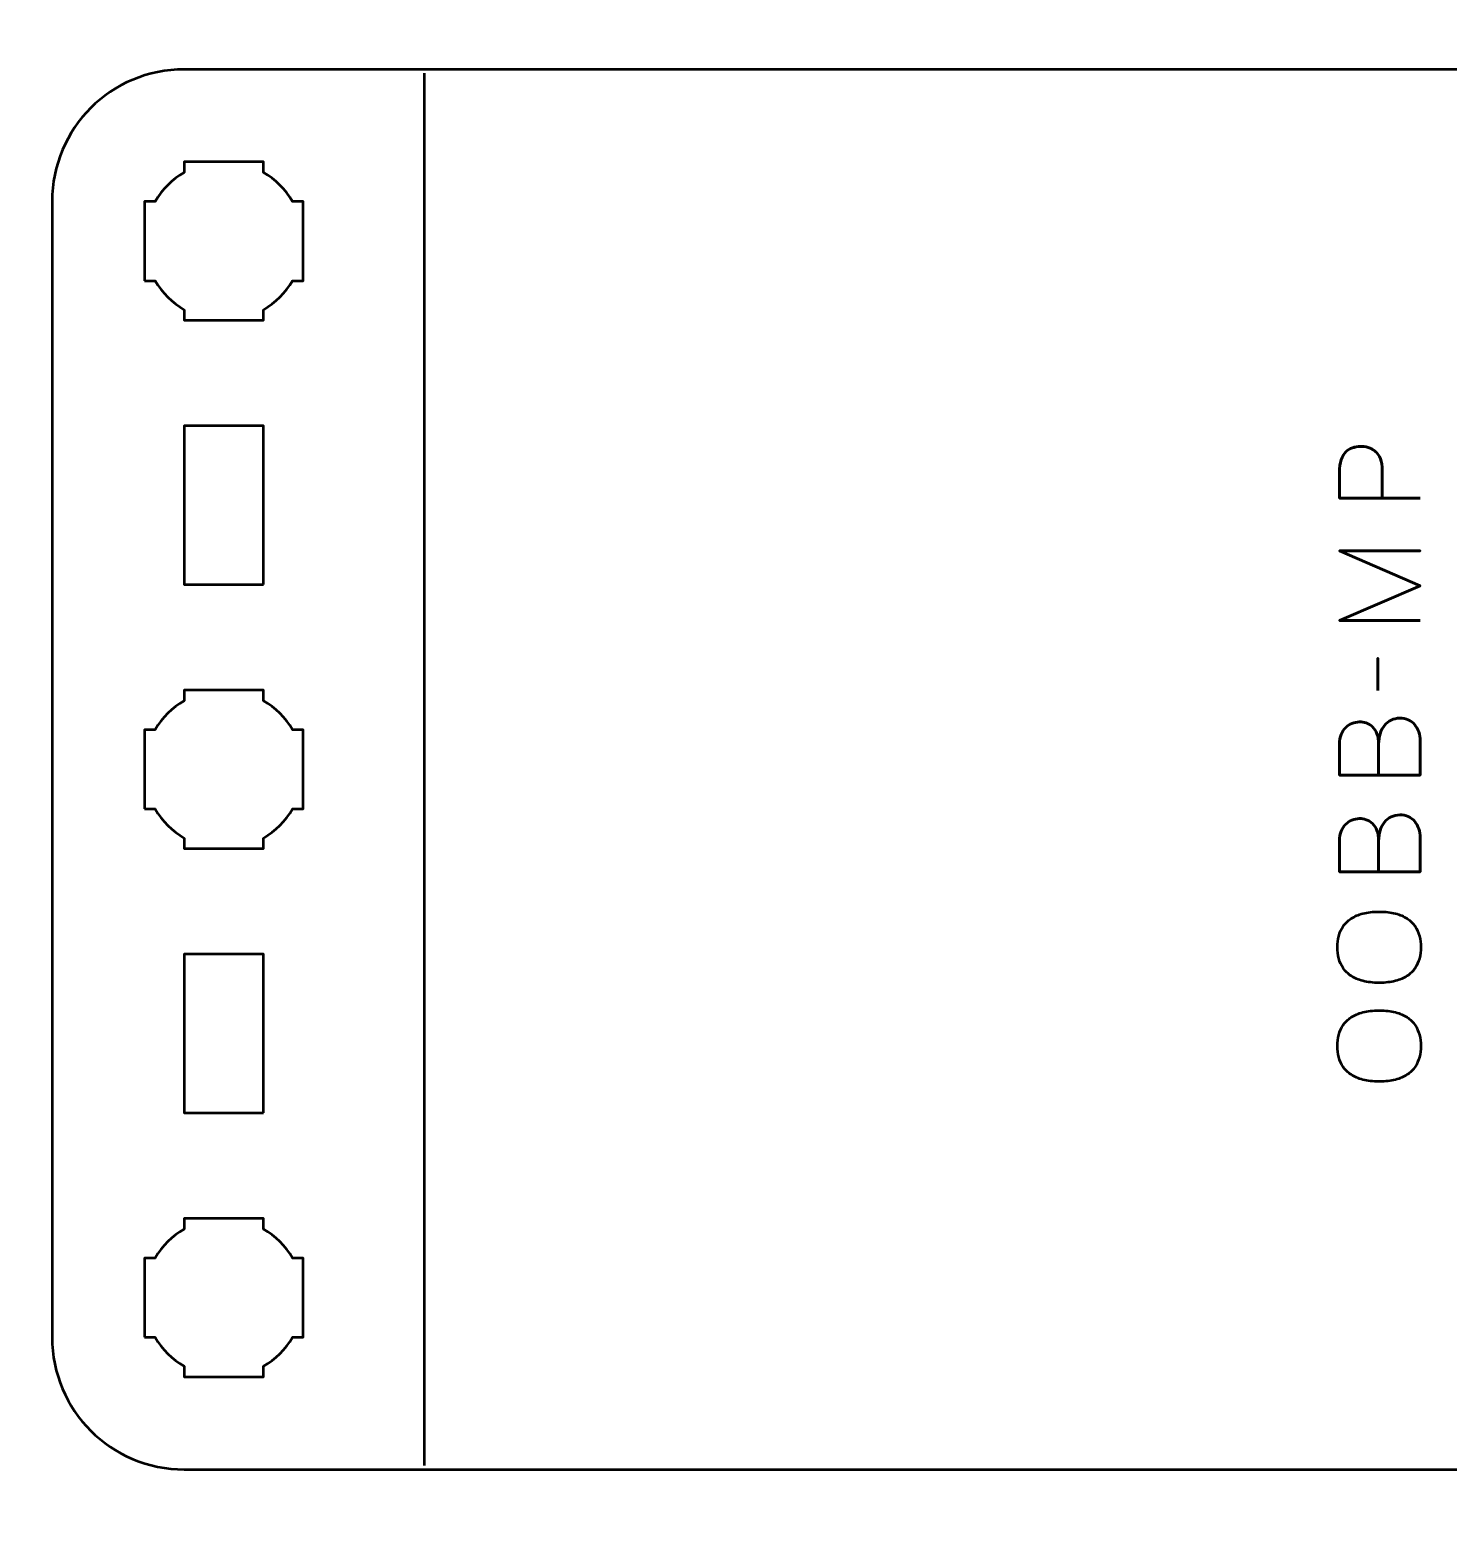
# Model space of a CAD drawing. Header units: centimetres. Extents: x -21 to 0, y -29.7 to 0.
# Drawn here: x -10.38 to -5.02, y -23.08 to -17.45 of the extents above; entities that cross this region are included whole.
import ezdxf

# ---------------------------------------------------------------- set-up
doc = ezdxf.new("R2010")
doc.units = ezdxf.units.CM
doc.header["$MEASUREMENT"] = 0
doc.layers.add('Layer 1', color=7, linetype='Continuous')

msp = doc.modelspace()

# ---------------------------------------------------------------- linework, layer by layer
at = {"layer": 'Layer 1', "color": 1, "lineweight": 53}
msp.add_open_spline([(-21.00003, -29.19995), (-21.00003, -29.19995), (-21.00003, -5.29992), (-21.00003, -5.29992), (-21.00003, -5.29992), (-21.00003, -5.21709), (-20.93286, -5.14992), (-20.85003, -5.14992), (-20.85003, -5.14992), (-20.7672, -5.14992), (-20.70003, -5.08275), (-20.70003, -4.99992), (-20.70003, -4.99992), (-20.70003, -4.91709), (-20.7672, -4.84992), (-20.85003, -4.84992), (-20.85003, -4.84992), (-20.93286, -4.84992), (-21.00003, -4.78275), (-21.00003, -4.69992), (-21.00003, -4.69992), (-21.00003, -4.61709), (-20.93286, -4.54992), (-20.85003, -4.54992), (-20.85003, -4.54992), (-20.7672, -4.54992), (-20.70003, -4.48275), (-20.70003, -4.39992), (-20.70003, -4.39992), (-20.70003, -4.31709), (-20.7672, -4.24992), (-20.85003, -4.24992), (-20.85003, -4.24992), (-20.93286, -4.24992), (-21.00003, -4.18275), (-21.00003, -4.09992), (-21.00003, -4.09992), (-21.00003, -4.01709), (-20.93286, -3.94992), (-20.85003, -3.94992), (-20.85003, -3.94992), (-20.7672, -3.94992), (-20.70003, -3.88275), (-20.70003, -3.79992), (-20.70003, -3.79992), (-20.70003, -3.71709), (-20.7672, -3.64992), (-20.85003, -3.64992), (-20.85003, -3.64992), (-20.93286, -3.64992), (-21.00003, -3.58275), (-21.00003, -3.49992), (-21.00003, -3.49992), (-21.00003, -3.41709), (-20.93286, -3.34992), (-20.85003, -3.34992), (-20.85003, -3.34992), (-20.7672, -3.34992), (-20.70003, -3.28275), (-20.70003, -3.19992), (-20.70003, -3.19992), (-20.70003, -3.11709), (-20.7672, -3.04992), (-20.85003, -3.04992), (-20.85003, -3.04992), (-20.93286, -3.04992), (-21.00003, -2.98275), (-21.00003, -2.89992), (-21.00003, -2.89992), (-21.00003, -2.81709), (-20.93286, -2.74992), (-20.85003, -2.74992), (-20.85003, -2.74992), (-20.7672, -2.74992), (-20.70003, -2.68275), (-20.70003, -2.59992), (-20.70003, -2.59992), (-20.70003, -2.51709), (-20.7672, -2.44992), (-20.85003, -2.44992), (-20.85003, -2.44992), (-20.93286, -2.44992), (-21.00003, -2.38275), (-21.00003, -2.29992), (-21.00003, -2.29992), (-21.00003, -2.21709), (-20.93286, -2.14992), (-20.85003, -2.14992), (-20.85003, -2.14992), (-20.7672, -2.14992), (-20.70003, -2.08275), (-20.70003, -1.99992), (-20.70003, -1.99992), (-20.70003, -1.91709), (-20.7672, -1.84992), (-20.85003, -1.84992), (-20.85003, -1.84992), (-20.93286, -1.84992), (-21.00003, -1.78275), (-21.00003, -1.69992), (-21.00003, -1.69992), (-21.00003, -1.61709), (-20.93286, -1.54992), (-20.85003, -1.54992), (-20.85003, -1.54992), (-20.7672, -1.54992), (-20.70003, -1.48275), (-20.70003, -1.39992), (-20.70003, -1.39992), (-20.70003, -1.31709), (-20.7672, -1.24992), (-20.85003, -1.24992), (-20.85003, -1.24992), (-20.93286, -1.24992), (-21.00003, -1.18275), (-21.00003, -1.09992), (-21.00003, -1.09992), (-21.00003, -1.09992), (-21.00003, -0.49992), (-21.00003, -0.49992), (-21.00003, -0.49992), (-21.00003, -0.22295), (-20.77694, 0.00004), (-20.49994, 0.00004), (-20.49994, 0.00004), (-20.49994, 0.00004), (-0.50008, 0.00004), (-0.50008, 0.00004), (-0.50008, 0.00004), (-0.22294, 0.00004), (0.00002, -0.22295), (0.00002, -0.49992), (0.00002, -0.49992), (0.00002, -0.49992), (0.00002, -29.19995), (0.00002, -29.19995), (0.00002, -29.19995), (0.00002, -29.47695), (-0.22294, -29.70004), (-0.50008, -29.70004), (-0.50008, -29.70004), (-0.50008, -29.70004), (-20.49994, -29.70004), (-20.49994, -29.70004), (-20.49994, -29.70004), (-20.77694, -29.70004), (-21.00003, -29.47695), (-21.00003, -29.19995)], degree=3, knots=[0, 0, 0, 0, 0.027027, 0.027027, 0.027027, 0.027027, 0.0540541, 0.0540541, 0.0540541, 0.0540541, 0.0810811, 0.0810811, 0.0810811, 0.0810811, 0.1081081, 0.1081081, 0.1081081, 0.1081081, 0.1351351, 0.1351351, 0.1351351, 0.1351351, 0.1621622, 0.1621622, 0.1621622, 0.1621622, 0.1891892, 0.1891892, 0.1891892, 0.1891892, 0.2162162, 0.2162162, 0.2162162, 0.2162162, 0.2432432, 0.2432432, 0.2432432, 0.2432432, 0.2702703, 0.2702703, 0.2702703, 0.2702703, 0.2972973, 0.2972973, 0.2972973, 0.2972973, 0.3243243, 0.3243243, 0.3243243, 0.3243243, 0.3513514, 0.3513514, 0.3513514, 0.3513514, 0.3783784, 0.3783784, 0.3783784, 0.3783784, 0.4054054, 0.4054054, 0.4054054, 0.4054054, 0.4324324, 0.4324324, 0.4324324, 0.4324324, 0.4594595, 0.4594595, 0.4594595, 0.4594595, 0.4864865, 0.4864865, 0.4864865, 0.4864865, 0.5135135, 0.5135135, 0.5135135, 0.5135135, 0.5405405, 0.5405405, 0.5405405, 0.5405405, 0.5675676, 0.5675676, 0.5675676, 0.5675676, 0.5945946, 0.5945946, 0.5945946, 0.5945946, 0.6216216, 0.6216216, 0.6216216, 0.6216216, 0.6486486, 0.6486486, 0.6486486, 0.6486486, 0.6756757, 0.6756757, 0.6756757, 0.6756757, 0.7027027, 0.7027027, 0.7027027, 0.7027027, 0.7297297, 0.7297297, 0.7297297, 0.7297297, 0.7567568, 0.7567568, 0.7567568, 0.7567568, 0.7837838, 0.7837838, 0.7837838, 0.7837838, 0.8108108, 0.8108108, 0.8108108, 0.8108108, 0.8378378, 0.8378378, 0.8378378, 0.8378378, 0.8648649, 0.8648649, 0.8648649, 0.8648649, 0.8918919, 0.8918919, 0.8918919, 0.8918919, 0.9189189, 0.9189189, 0.9189189, 0.9189189, 0.9459459, 0.9459459, 0.9459459, 0.9459459, 0.972973, 0.972973, 0.972973, 0.972973, 1, 1, 1, 1], dxfattribs=at)
at = {"layer": 'Layer 1', "color": 3, "lineweight": 53}
msp.add_open_spline([(-0.50014, -22.90002), (-0.50014, -22.90002), (-9.80004, -22.90002), (-9.80004, -22.90002), (-9.80004, -22.90002), (-10.07704, -22.90002), (-10.30014, -22.67693), (-10.30014, -22.39993), (-10.30014, -22.39993), (-10.30014, -22.39993), (-10.30014, -18.10007), (-10.30014, -18.10007), (-10.30014, -18.10007), (-10.30014, -17.82293), (-10.07704, -17.59997), (-9.80004, -17.59997), (-9.80004, -17.59997), (-9.80004, -17.59997), (-0.50014, -17.59997), (-0.50014, -17.59997), (-0.50014, -17.59997), (-0.49979, -19.36664), (-0.49979, -21.13334), (-0.50014, -22.90002)], degree=3, knots=[0, 0, 0, 0, 0.1666667, 0.1666667, 0.1666667, 0.1666667, 0.3333333, 0.3333333, 0.3333333, 0.3333333, 0.5, 0.5, 0.5, 0.5, 0.6666667, 0.6666667, 0.6666667, 0.6666667, 0.8333333, 0.8333333, 0.8333333, 0.8333333, 1, 1, 1, 1], dxfattribs=at)
at = {"layer": 'Layer 1', "color": 5, "lineweight": 53}
msp.add_open_spline([(-8.89109, -22.88513), (-8.89109, -22.88513), (-8.89109, -17.61485), (-8.89109, -17.61485)], degree=3, dxfattribs=at)
at = {"layer": 'Layer 1', "lineweight": 53}
for points, knots in [([(-9.95005, -18.39996), (-9.95005, -18.39996), (-9.95005, -18.25462), (-9.95005, -18.25462), (-9.95005, -18.25462), (-9.95005, -18.25462), (-9.95011, -18.24998), (-9.95011, -18.24998), (-9.95011, -18.24998), (-9.95011, -18.24998), (-9.95005, -18.24533), (-9.95005, -18.24533), (-9.95005, -18.24533), (-9.95005, -18.24533), (-9.95005, -18.09996), (-9.95005, -18.09996), (-9.95005, -18.09996), (-9.95005, -18.09996), (-9.90996, -18.09996), (-9.90996, -18.09996), (-9.90996, -18.09996), (-9.88361, -18.0544), (-9.8456, -18.01642), (-9.80004, -17.99008), (-9.80004, -17.99008), (-9.80004, -17.99008), (-9.80004, -17.94996), (-9.80004, -17.94996), (-9.80004, -17.94996), (-9.80004, -17.94996), (-9.50004, -17.94996), (-9.50004, -17.94996), (-9.50004, -17.94996), (-9.50004, -17.94996), (-9.50004, -17.99013), (-9.50004, -17.99013), (-9.50004, -17.99013), (-9.45451, -18.01647), (-9.41656, -18.05443), (-9.39023, -18.09996), (-9.39023, -18.09996), (-9.39023, -18.09996), (-9.35004, -18.09996), (-9.35004, -18.09996), (-9.35004, -18.09996), (-9.35004, -18.09996), (-9.35004, -18.39996), (-9.35004, -18.39996), (-9.35004, -18.39996), (-9.35004, -18.39996), (-9.39023, -18.39996), (-9.39023, -18.39996), (-9.39023, -18.39996), (-9.41656, -18.44549), (-9.45451, -18.48346), (-9.50004, -18.50981), (-9.50004, -18.50981), (-9.50004, -18.50981), (-9.50004, -18.54997), (-9.50004, -18.54997), (-9.50004, -18.54997), (-9.50004, -18.54997), (-9.64751, -18.54997), (-9.64751, -18.54997), (-9.64751, -18.54997), (-9.64751, -18.54997), (-9.65011, -18.54999), (-9.65011, -18.54999), (-9.65011, -18.54999), (-9.65011, -18.54999), (-9.65271, -18.54997), (-9.65271, -18.54997), (-9.65271, -18.54997), (-9.65271, -18.54997), (-9.80004, -18.54997), (-9.80004, -18.54997), (-9.80004, -18.54997), (-9.80004, -18.54997), (-9.80004, -18.50986), (-9.80004, -18.50986), (-9.80004, -18.50986), (-9.8456, -18.48351), (-9.88361, -18.44552), (-9.90996, -18.39996), (-9.90996, -18.39996), (-9.90996, -18.39996), (-9.95005, -18.39996), (-9.95005, -18.39996)], [0, 0, 0, 0, 0.0454545, 0.0454545, 0.0454545, 0.0454545, 0.0909091, 0.0909091, 0.0909091, 0.0909091, 0.1363636, 0.1363636, 0.1363636, 0.1363636, 0.1818182, 0.1818182, 0.1818182, 0.1818182, 0.2272727, 0.2272727, 0.2272727, 0.2272727, 0.2727273, 0.2727273, 0.2727273, 0.2727273, 0.3181818, 0.3181818, 0.3181818, 0.3181818, 0.3636364, 0.3636364, 0.3636364, 0.3636364, 0.4090909, 0.4090909, 0.4090909, 0.4090909, 0.4545455, 0.4545455, 0.4545455, 0.4545455, 0.5, 0.5, 0.5, 0.5, 0.5454545, 0.5454545, 0.5454545, 0.5454545, 0.5909091, 0.5909091, 0.5909091, 0.5909091, 0.6363636, 0.6363636, 0.6363636, 0.6363636, 0.6818182, 0.6818182, 0.6818182, 0.6818182, 0.7272727, 0.7272727, 0.7272727, 0.7272727, 0.7727273, 0.7727273, 0.7727273, 0.7727273, 0.8181818, 0.8181818, 0.8181818, 0.8181818, 0.8636364, 0.8636364, 0.8636364, 0.8636364, 0.9090909, 0.9090909, 0.9090909, 0.9090909, 0.9545455, 0.9545455, 0.9545455, 0.9545455, 1, 1, 1, 1]), ([(-9.50004, -19.55), (-9.50004, -19.55), (-9.80004, -19.55), (-9.80004, -19.55), (-9.80004, -19.55), (-9.80004, -19.55), (-9.80004, -18.95), (-9.80004, -18.95), (-9.80004, -18.95), (-9.80004, -18.95), (-9.50004, -18.95), (-9.50004, -18.95), (-9.50004, -18.95), (-9.50004, -18.95), (-9.50004, -19.55), (-9.50004, -19.55)], [0, 0, 0, 0, 0.25, 0.25, 0.25, 0.25, 0.5, 0.5, 0.5, 0.5, 0.75, 0.75, 0.75, 0.75, 1, 1, 1, 1]), ([(-9.95005, -20.39996), (-9.95005, -20.39996), (-9.95005, -20.25462), (-9.95005, -20.25462), (-9.95005, -20.25462), (-9.95005, -20.25462), (-9.95011, -20.24998), (-9.95011, -20.24998), (-9.95011, -20.24998), (-9.95011, -20.24998), (-9.95005, -20.24533), (-9.95005, -20.24533), (-9.95005, -20.24533), (-9.95005, -20.24533), (-9.95005, -20.09996), (-9.95005, -20.09996), (-9.95005, -20.09996), (-9.95005, -20.09996), (-9.90996, -20.09996), (-9.90996, -20.09996), (-9.90996, -20.09996), (-9.88361, -20.0544), (-9.8456, -20.01642), (-9.80004, -19.99008), (-9.80004, -19.99008), (-9.80004, -19.99008), (-9.80004, -19.94996), (-9.80004, -19.94996), (-9.80004, -19.94996), (-9.80004, -19.94996), (-9.50004, -19.94996), (-9.50004, -19.94996), (-9.50004, -19.94996), (-9.50004, -19.94996), (-9.50004, -19.99013), (-9.50004, -19.99013), (-9.50004, -19.99013), (-9.45451, -20.01647), (-9.41656, -20.05443), (-9.39023, -20.09996), (-9.39023, -20.09996), (-9.39023, -20.09996), (-9.35004, -20.09996), (-9.35004, -20.09996), (-9.35004, -20.09996), (-9.35004, -20.09996), (-9.35004, -20.39996), (-9.35004, -20.39996), (-9.35004, -20.39996), (-9.35004, -20.39996), (-9.39023, -20.39996), (-9.39023, -20.39996), (-9.39023, -20.39996), (-9.41656, -20.44549), (-9.45451, -20.48346), (-9.50004, -20.50981), (-9.50004, -20.50981), (-9.50004, -20.50981), (-9.50004, -20.54997), (-9.50004, -20.54997), (-9.50004, -20.54997), (-9.50004, -20.54997), (-9.64751, -20.54997), (-9.64751, -20.54997), (-9.64751, -20.54997), (-9.64751, -20.54997), (-9.65011, -20.54999), (-9.65011, -20.54999), (-9.65011, -20.54999), (-9.65011, -20.54999), (-9.65271, -20.54997), (-9.65271, -20.54997), (-9.65271, -20.54997), (-9.65271, -20.54997), (-9.80004, -20.54997), (-9.80004, -20.54997), (-9.80004, -20.54997), (-9.80004, -20.54997), (-9.80004, -20.50986), (-9.80004, -20.50986), (-9.80004, -20.50986), (-9.8456, -20.48351), (-9.88361, -20.44552), (-9.90996, -20.39996), (-9.90996, -20.39996), (-9.90996, -20.39996), (-9.95005, -20.39996), (-9.95005, -20.39996)], [0, 0, 0, 0, 0.0454545, 0.0454545, 0.0454545, 0.0454545, 0.0909091, 0.0909091, 0.0909091, 0.0909091, 0.1363636, 0.1363636, 0.1363636, 0.1363636, 0.1818182, 0.1818182, 0.1818182, 0.1818182, 0.2272727, 0.2272727, 0.2272727, 0.2272727, 0.2727273, 0.2727273, 0.2727273, 0.2727273, 0.3181818, 0.3181818, 0.3181818, 0.3181818, 0.3636364, 0.3636364, 0.3636364, 0.3636364, 0.4090909, 0.4090909, 0.4090909, 0.4090909, 0.4545455, 0.4545455, 0.4545455, 0.4545455, 0.5, 0.5, 0.5, 0.5, 0.5454545, 0.5454545, 0.5454545, 0.5454545, 0.5909091, 0.5909091, 0.5909091, 0.5909091, 0.6363636, 0.6363636, 0.6363636, 0.6363636, 0.6818182, 0.6818182, 0.6818182, 0.6818182, 0.7272727, 0.7272727, 0.7272727, 0.7272727, 0.7727273, 0.7727273, 0.7727273, 0.7727273, 0.8181818, 0.8181818, 0.8181818, 0.8181818, 0.8636364, 0.8636364, 0.8636364, 0.8636364, 0.9090909, 0.9090909, 0.9090909, 0.9090909, 0.9545455, 0.9545455, 0.9545455, 0.9545455, 1, 1, 1, 1]), ([(-9.50004, -21.54997), (-9.50004, -21.54997), (-9.80004, -21.54997), (-9.80004, -21.54997), (-9.80004, -21.54997), (-9.80004, -21.54997), (-9.80004, -20.94996), (-9.80004, -20.94996), (-9.80004, -20.94996), (-9.80004, -20.94996), (-9.50004, -20.94996), (-9.50004, -20.94996), (-9.50004, -20.94996), (-9.50004, -20.94996), (-9.50004, -21.54997), (-9.50004, -21.54997)], [0, 0, 0, 0, 0.25, 0.25, 0.25, 0.25, 0.5, 0.5, 0.5, 0.5, 0.75, 0.75, 0.75, 0.75, 1, 1, 1, 1]), ([(-9.95005, -22.39996), (-9.95005, -22.39996), (-9.95005, -22.25462), (-9.95005, -22.25462), (-9.95005, -22.25462), (-9.95005, -22.25462), (-9.95011, -22.24998), (-9.95011, -22.24998), (-9.95011, -22.24998), (-9.95011, -22.24998), (-9.95005, -22.24533), (-9.95005, -22.24533), (-9.95005, -22.24533), (-9.95005, -22.24533), (-9.95005, -22.09996), (-9.95005, -22.09996), (-9.95005, -22.09996), (-9.95005, -22.09996), (-9.90996, -22.09996), (-9.90996, -22.09996), (-9.90996, -22.09996), (-9.88361, -22.0544), (-9.8456, -22.01642), (-9.80004, -21.99008), (-9.80004, -21.99008), (-9.80004, -21.99008), (-9.80004, -21.94996), (-9.80004, -21.94996), (-9.80004, -21.94996), (-9.80004, -21.94996), (-9.50004, -21.94996), (-9.50004, -21.94996), (-9.50004, -21.94996), (-9.50004, -21.94996), (-9.50004, -21.99013), (-9.50004, -21.99013), (-9.50004, -21.99013), (-9.45451, -22.01647), (-9.41656, -22.05443), (-9.39023, -22.09996), (-9.39023, -22.09996), (-9.39023, -22.09996), (-9.35004, -22.09996), (-9.35004, -22.09996), (-9.35004, -22.09996), (-9.35004, -22.09996), (-9.35004, -22.39996), (-9.35004, -22.39996), (-9.35004, -22.39996), (-9.35004, -22.39996), (-9.39023, -22.39996), (-9.39023, -22.39996), (-9.39023, -22.39996), (-9.41656, -22.44549), (-9.45451, -22.48346), (-9.50004, -22.50981), (-9.50004, -22.50981), (-9.50004, -22.50981), (-9.50004, -22.54997), (-9.50004, -22.54997), (-9.50004, -22.54997), (-9.50004, -22.54997), (-9.64751, -22.54997), (-9.64751, -22.54997), (-9.64751, -22.54997), (-9.64751, -22.54997), (-9.65011, -22.54999), (-9.65011, -22.54999), (-9.65011, -22.54999), (-9.65011, -22.54999), (-9.65271, -22.54997), (-9.65271, -22.54997), (-9.65271, -22.54997), (-9.65271, -22.54997), (-9.80004, -22.54997), (-9.80004, -22.54997), (-9.80004, -22.54997), (-9.80004, -22.54997), (-9.80004, -22.50986), (-9.80004, -22.50986), (-9.80004, -22.50986), (-9.8456, -22.48351), (-9.88361, -22.44552), (-9.90996, -22.39996), (-9.90996, -22.39996), (-9.90996, -22.39996), (-9.95005, -22.39996), (-9.95005, -22.39996)], [0, 0, 0, 0, 0.0454545, 0.0454545, 0.0454545, 0.0454545, 0.0909091, 0.0909091, 0.0909091, 0.0909091, 0.1363636, 0.1363636, 0.1363636, 0.1363636, 0.1818182, 0.1818182, 0.1818182, 0.1818182, 0.2272727, 0.2272727, 0.2272727, 0.2272727, 0.2727273, 0.2727273, 0.2727273, 0.2727273, 0.3181818, 0.3181818, 0.3181818, 0.3181818, 0.3636364, 0.3636364, 0.3636364, 0.3636364, 0.4090909, 0.4090909, 0.4090909, 0.4090909, 0.4545455, 0.4545455, 0.4545455, 0.4545455, 0.5, 0.5, 0.5, 0.5, 0.5454545, 0.5454545, 0.5454545, 0.5454545, 0.5909091, 0.5909091, 0.5909091, 0.5909091, 0.6363636, 0.6363636, 0.6363636, 0.6363636, 0.6818182, 0.6818182, 0.6818182, 0.6818182, 0.7272727, 0.7272727, 0.7272727, 0.7272727, 0.7727273, 0.7727273, 0.7727273, 0.7727273, 0.8181818, 0.8181818, 0.8181818, 0.8181818, 0.8636364, 0.8636364, 0.8636364, 0.8636364, 0.9090909, 0.9090909, 0.9090909, 0.9090909, 0.9545455, 0.9545455, 0.9545455, 0.9545455, 1, 1, 1, 1])]:
    msp.add_open_spline(points, degree=3, knots=knots, dxfattribs=at)
at = {"layer": 'Layer 1', "color": 5, "lineweight": 53}
for points, knots in [([(-5.12279, -19.22324), (-5.12279, -19.22324), (-5.42801, -19.22324), (-5.42801, -19.22324), (-5.42801, -19.22324), (-5.42801, -19.22324), (-5.42801, -19.12587), (-5.42801, -19.12587), (-5.42801, -19.12587), (-5.42794, -19.1064), (-5.42575, -19.09039), (-5.42152, -19.07776), (-5.42152, -19.07776), (-5.41736, -19.0652), (-5.41157, -19.05532), (-5.40423, -19.04819), (-5.40423, -19.04819), (-5.39697, -19.04107), (-5.38864, -19.03599), (-5.37926, -19.03288), (-5.37926, -19.03288), (-5.36987, -19.02985), (-5.36007, -19.02809), (-5.34969, -19.02766), (-5.34969, -19.02766), (-5.33932, -19.02717), (-5.32916, -19.02837), (-5.31929, -19.03119), (-5.31929, -19.03119), (-5.30941, -19.03408), (-5.30045, -19.03895), (-5.2924, -19.04594), (-5.2924, -19.04594), (-5.28436, -19.05285), (-5.27794, -19.06223), (-5.27321, -19.07402), (-5.27321, -19.07402), (-5.26842, -19.0858), (-5.26602, -19.1004), (-5.26588, -19.11783), (-5.26588, -19.11783), (-5.26588, -19.11783), (-5.26588, -19.22324), (-5.26588, -19.22324), (-5.26588, -19.22324), (-5.26588, -19.22324), (-5.26588, -19.11783), (-5.26588, -19.11783), (-5.26588, -19.11783), (-5.26602, -19.10076), (-5.26842, -19.08629), (-5.27321, -19.07458), (-5.27321, -19.07458), (-5.27794, -19.0628), (-5.28436, -19.05341), (-5.2924, -19.04636), (-5.2924, -19.04636), (-5.30045, -19.03937), (-5.30941, -19.03436), (-5.31929, -19.0314), (-5.31929, -19.0314), (-5.32916, -19.02844), (-5.33932, -19.02717), (-5.34969, -19.02766), (-5.34969, -19.02766), (-5.36007, -19.02809), (-5.36987, -19.02985), (-5.37926, -19.03302), (-5.37926, -19.03302), (-5.38864, -19.03613), (-5.39697, -19.04135), (-5.40423, -19.04848), (-5.40423, -19.04848), (-5.41157, -19.05567), (-5.41736, -19.06555), (-5.42152, -19.07811), (-5.42152, -19.07811), (-5.42575, -19.09074), (-5.42794, -19.10661), (-5.42801, -19.12587), (-5.42801, -19.12587), (-5.42801, -19.12587), (-5.42801, -19.22324), (-5.42801, -19.22324), (-5.42801, -19.22324), (-5.42801, -19.22324), (-5.12279, -19.22324), (-5.12279, -19.22324)], [0, 0, 0, 0, 0.0454545, 0.0454545, 0.0454545, 0.0454545, 0.0909091, 0.0909091, 0.0909091, 0.0909091, 0.1363636, 0.1363636, 0.1363636, 0.1363636, 0.1818182, 0.1818182, 0.1818182, 0.1818182, 0.2272727, 0.2272727, 0.2272727, 0.2272727, 0.2727273, 0.2727273, 0.2727273, 0.2727273, 0.3181818, 0.3181818, 0.3181818, 0.3181818, 0.3636364, 0.3636364, 0.3636364, 0.3636364, 0.4090909, 0.4090909, 0.4090909, 0.4090909, 0.4545455, 0.4545455, 0.4545455, 0.4545455, 0.5, 0.5, 0.5, 0.5, 0.5454545, 0.5454545, 0.5454545, 0.5454545, 0.5909091, 0.5909091, 0.5909091, 0.5909091, 0.6363636, 0.6363636, 0.6363636, 0.6363636, 0.6818182, 0.6818182, 0.6818182, 0.6818182, 0.7272727, 0.7272727, 0.7272727, 0.7272727, 0.7727273, 0.7727273, 0.7727273, 0.7727273, 0.8181818, 0.8181818, 0.8181818, 0.8181818, 0.8636364, 0.8636364, 0.8636364, 0.8636364, 0.9090909, 0.9090909, 0.9090909, 0.9090909, 0.9545455, 0.9545455, 0.9545455, 0.9545455, 1, 1, 1, 1]), ([(-5.12279, -19.68594), (-5.12279, -19.68594), (-5.42801, -19.68594), (-5.42801, -19.68594), (-5.42801, -19.68594), (-5.42801, -19.68594), (-5.12279, -19.55471), (-5.12279, -19.55471), (-5.12279, -19.55471), (-5.12279, -19.55471), (-5.42801, -19.42305), (-5.42801, -19.42305), (-5.42801, -19.42305), (-5.42801, -19.42305), (-5.12279, -19.42305), (-5.12279, -19.42305), (-5.12279, -19.42305), (-5.12279, -19.42305), (-5.42801, -19.42305), (-5.42801, -19.42305), (-5.42801, -19.42305), (-5.42801, -19.42305), (-5.12279, -19.55471), (-5.12279, -19.55471), (-5.12279, -19.55471), (-5.12279, -19.55471), (-5.42801, -19.68594), (-5.42801, -19.68594), (-5.42801, -19.68594), (-5.42801, -19.68594), (-5.12279, -19.68594), (-5.12279, -19.68594)], [0, 0, 0, 0, 0.125, 0.125, 0.125, 0.125, 0.25, 0.25, 0.25, 0.25, 0.375, 0.375, 0.375, 0.375, 0.5, 0.5, 0.5, 0.5, 0.625, 0.625, 0.625, 0.625, 0.75, 0.75, 0.75, 0.75, 0.875, 0.875, 0.875, 0.875, 1, 1, 1, 1]), ([(-5.28239, -19.95179), (-5.28239, -19.95179), (-5.28239, -19.8286), (-5.28239, -19.8286), (-5.28239, -19.8286), (-5.28239, -19.8286), (-5.28239, -19.95179), (-5.28239, -19.95179)], [0, 0, 0, 0, 0.5, 0.5, 0.5, 0.5, 1, 1, 1, 1]), ([(-5.27985, -20.27225), (-5.27985, -20.27225), (-5.27985, -20.15499), (-5.27985, -20.15499), (-5.27985, -20.15499), (-5.27992, -20.13975), (-5.28203, -20.12677), (-5.2862, -20.11583), (-5.2862, -20.11583), (-5.29029, -20.10496), (-5.29586, -20.09615), (-5.30285, -20.0893), (-5.30285, -20.0893), (-5.30983, -20.08246), (-5.31773, -20.07752), (-5.32648, -20.07441), (-5.32648, -20.07441), (-5.33516, -20.07138), (-5.34419, -20.06997), (-5.3535, -20.07032), (-5.3535, -20.07032), (-5.36282, -20.07075), (-5.37185, -20.07272), (-5.38067, -20.07625), (-5.38067, -20.07625), (-5.38949, -20.07971), (-5.39746, -20.08493), (-5.40459, -20.09177), (-5.40459, -20.09177), (-5.41171, -20.09861), (-5.41736, -20.10715), (-5.42152, -20.11752), (-5.42152, -20.11752), (-5.42575, -20.1279), (-5.42794, -20.1401), (-5.42801, -20.15414), (-5.42801, -20.15414), (-5.42801, -20.15414), (-5.42801, -20.27225), (-5.42801, -20.27225), (-5.42801, -20.27225), (-5.42801, -20.27225), (-5.12279, -20.27225), (-5.12279, -20.27225), (-5.12279, -20.27225), (-5.12279, -20.27225), (-5.12279, -20.14229), (-5.12279, -20.14229), (-5.12279, -20.14229), (-5.12279, -20.13015), (-5.12455, -20.11886), (-5.12801, -20.10842), (-5.12801, -20.10842), (-5.13154, -20.09798), (-5.13655, -20.08888), (-5.14318, -20.08098), (-5.14318, -20.08098), (-5.14988, -20.07314), (-5.15793, -20.06701), (-5.16745, -20.06263), (-5.16745, -20.06263), (-5.17698, -20.05826), (-5.18777, -20.056), (-5.19984, -20.05593), (-5.19984, -20.05593), (-5.21197, -20.05621), (-5.22291, -20.05875), (-5.23271, -20.06362), (-5.23271, -20.06362), (-5.24252, -20.06849), (-5.25092, -20.07526), (-5.2579, -20.08401), (-5.2579, -20.08401), (-5.26496, -20.09276), (-5.27039, -20.1032), (-5.27413, -20.1152), (-5.27413, -20.1152), (-5.27787, -20.12719), (-5.27977, -20.14045), (-5.27985, -20.15499), (-5.27985, -20.15499), (-5.27977, -20.14045), (-5.27787, -20.12719), (-5.27413, -20.1152), (-5.27413, -20.1152), (-5.27039, -20.1032), (-5.26496, -20.09276), (-5.2579, -20.08401), (-5.2579, -20.08401), (-5.25092, -20.07526), (-5.24252, -20.06849), (-5.23271, -20.06362), (-5.23271, -20.06362), (-5.22291, -20.05875), (-5.21197, -20.05621), (-5.19984, -20.05593), (-5.19984, -20.05593), (-5.18777, -20.056), (-5.17698, -20.05826), (-5.16745, -20.06263), (-5.16745, -20.06263), (-5.15793, -20.06701), (-5.14988, -20.07314), (-5.14318, -20.08098), (-5.14318, -20.08098), (-5.13655, -20.08888), (-5.13154, -20.09798), (-5.12801, -20.10842), (-5.12801, -20.10842), (-5.12455, -20.11886), (-5.12279, -20.13015), (-5.12279, -20.14229), (-5.12279, -20.14229), (-5.12279, -20.14229), (-5.12279, -20.27225), (-5.12279, -20.27225), (-5.12279, -20.27225), (-5.12279, -20.27225), (-5.42801, -20.27225), (-5.42801, -20.27225), (-5.42801, -20.27225), (-5.42801, -20.27225), (-5.42801, -20.15414), (-5.42801, -20.15414), (-5.42801, -20.15414), (-5.42794, -20.1401), (-5.42575, -20.1279), (-5.42152, -20.11752), (-5.42152, -20.11752), (-5.41736, -20.10715), (-5.41171, -20.09861), (-5.40459, -20.09177), (-5.40459, -20.09177), (-5.39746, -20.08493), (-5.38949, -20.07971), (-5.38067, -20.07625), (-5.38067, -20.07625), (-5.37185, -20.07272), (-5.36282, -20.07075), (-5.3535, -20.07032), (-5.3535, -20.07032), (-5.34419, -20.06997), (-5.33516, -20.07138), (-5.32648, -20.07441), (-5.32648, -20.07441), (-5.31773, -20.07752), (-5.30983, -20.08246), (-5.30285, -20.0893), (-5.30285, -20.0893), (-5.29586, -20.09615), (-5.29029, -20.10496), (-5.2862, -20.11583), (-5.2862, -20.11583), (-5.28203, -20.12677), (-5.27992, -20.13975), (-5.27985, -20.15499), (-5.27985, -20.15499), (-5.27985, -20.15499), (-5.27985, -20.27225), (-5.27985, -20.27225)], [0, 0, 0, 0, 0.025, 0.025, 0.025, 0.025, 0.05, 0.05, 0.05, 0.05, 0.075, 0.075, 0.075, 0.075, 0.1, 0.1, 0.1, 0.1, 0.125, 0.125, 0.125, 0.125, 0.15, 0.15, 0.15, 0.15, 0.175, 0.175, 0.175, 0.175, 0.2, 0.2, 0.2, 0.2, 0.225, 0.225, 0.225, 0.225, 0.25, 0.25, 0.25, 0.25, 0.275, 0.275, 0.275, 0.275, 0.3, 0.3, 0.3, 0.3, 0.325, 0.325, 0.325, 0.325, 0.35, 0.35, 0.35, 0.35, 0.375, 0.375, 0.375, 0.375, 0.4, 0.4, 0.4, 0.4, 0.425, 0.425, 0.425, 0.425, 0.45, 0.45, 0.45, 0.45, 0.475, 0.475, 0.475, 0.475, 0.5, 0.5, 0.5, 0.5, 0.525, 0.525, 0.525, 0.525, 0.55, 0.55, 0.55, 0.55, 0.575, 0.575, 0.575, 0.575, 0.6, 0.6, 0.6, 0.6, 0.625, 0.625, 0.625, 0.625, 0.65, 0.65, 0.65, 0.65, 0.675, 0.675, 0.675, 0.675, 0.7, 0.7, 0.7, 0.7, 0.725, 0.725, 0.725, 0.725, 0.75, 0.75, 0.75, 0.75, 0.775, 0.775, 0.775, 0.775, 0.8, 0.8, 0.8, 0.8, 0.825, 0.825, 0.825, 0.825, 0.85, 0.85, 0.85, 0.85, 0.875, 0.875, 0.875, 0.875, 0.9, 0.9, 0.9, 0.9, 0.925, 0.925, 0.925, 0.925, 0.95, 0.95, 0.95, 0.95, 0.975, 0.975, 0.975, 0.975, 1, 1, 1, 1]), ([(-5.27985, -20.63843), (-5.27985, -20.63843), (-5.27985, -20.52117), (-5.27985, -20.52117), (-5.27985, -20.52117), (-5.27992, -20.50593), (-5.28203, -20.49295), (-5.2862, -20.48201), (-5.2862, -20.48201), (-5.29029, -20.47114), (-5.29586, -20.46233), (-5.30285, -20.45548), (-5.30285, -20.45548), (-5.30983, -20.44864), (-5.31773, -20.4437), (-5.32648, -20.44059), (-5.32648, -20.44059), (-5.33516, -20.43756), (-5.34419, -20.43615), (-5.3535, -20.4365), (-5.3535, -20.4365), (-5.36282, -20.43693), (-5.37185, -20.4389), (-5.38067, -20.44243), (-5.38067, -20.44243), (-5.38949, -20.44589), (-5.39746, -20.45111), (-5.40459, -20.45795), (-5.40459, -20.45795), (-5.41171, -20.46479), (-5.41736, -20.47333), (-5.42152, -20.4837), (-5.42152, -20.4837), (-5.42575, -20.49408), (-5.42794, -20.50628), (-5.42801, -20.52032), (-5.42801, -20.52032), (-5.42801, -20.52032), (-5.42801, -20.63843), (-5.42801, -20.63843), (-5.42801, -20.63843), (-5.42801, -20.63843), (-5.12279, -20.63843), (-5.12279, -20.63843), (-5.12279, -20.63843), (-5.12279, -20.63843), (-5.12279, -20.50847), (-5.12279, -20.50847), (-5.12279, -20.50847), (-5.12279, -20.49633), (-5.12455, -20.48504), (-5.12801, -20.4746), (-5.12801, -20.4746), (-5.13154, -20.46416), (-5.13655, -20.45506), (-5.14318, -20.44716), (-5.14318, -20.44716), (-5.14988, -20.43932), (-5.15793, -20.43319), (-5.16745, -20.42881), (-5.16745, -20.42881), (-5.17698, -20.42444), (-5.18777, -20.42218), (-5.19984, -20.42211), (-5.19984, -20.42211), (-5.21197, -20.42239), (-5.22291, -20.42493), (-5.23271, -20.4298), (-5.23271, -20.4298), (-5.24252, -20.43467), (-5.25092, -20.44144), (-5.2579, -20.45019), (-5.2579, -20.45019), (-5.26496, -20.45894), (-5.27039, -20.46938), (-5.27413, -20.48138), (-5.27413, -20.48138), (-5.27787, -20.49337), (-5.27977, -20.50663), (-5.27985, -20.52117), (-5.27985, -20.52117), (-5.27977, -20.50663), (-5.27787, -20.49337), (-5.27413, -20.48138), (-5.27413, -20.48138), (-5.27039, -20.46938), (-5.26496, -20.45894), (-5.2579, -20.45019), (-5.2579, -20.45019), (-5.25092, -20.44144), (-5.24252, -20.43467), (-5.23271, -20.4298), (-5.23271, -20.4298), (-5.22291, -20.42493), (-5.21197, -20.42239), (-5.19984, -20.42211), (-5.19984, -20.42211), (-5.18777, -20.42218), (-5.17698, -20.42444), (-5.16745, -20.42881), (-5.16745, -20.42881), (-5.15793, -20.43319), (-5.14988, -20.43932), (-5.14318, -20.44716), (-5.14318, -20.44716), (-5.13655, -20.45506), (-5.13154, -20.46416), (-5.12801, -20.4746), (-5.12801, -20.4746), (-5.12455, -20.48504), (-5.12279, -20.49633), (-5.12279, -20.50847), (-5.12279, -20.50847), (-5.12279, -20.50847), (-5.12279, -20.63843), (-5.12279, -20.63843), (-5.12279, -20.63843), (-5.12279, -20.63843), (-5.42801, -20.63843), (-5.42801, -20.63843), (-5.42801, -20.63843), (-5.42801, -20.63843), (-5.42801, -20.52032), (-5.42801, -20.52032), (-5.42801, -20.52032), (-5.42794, -20.50628), (-5.42575, -20.49408), (-5.42152, -20.4837), (-5.42152, -20.4837), (-5.41736, -20.47333), (-5.41171, -20.46479), (-5.40459, -20.45795), (-5.40459, -20.45795), (-5.39746, -20.45111), (-5.38949, -20.44589), (-5.38067, -20.44243), (-5.38067, -20.44243), (-5.37185, -20.4389), (-5.36282, -20.43693), (-5.3535, -20.4365), (-5.3535, -20.4365), (-5.34419, -20.43615), (-5.33516, -20.43756), (-5.32648, -20.44059), (-5.32648, -20.44059), (-5.31773, -20.4437), (-5.30983, -20.44864), (-5.30285, -20.45548), (-5.30285, -20.45548), (-5.29586, -20.46233), (-5.29029, -20.47114), (-5.2862, -20.48201), (-5.2862, -20.48201), (-5.28203, -20.49295), (-5.27992, -20.50593), (-5.27985, -20.52117), (-5.27985, -20.52117), (-5.27985, -20.52117), (-5.27985, -20.63843), (-5.27985, -20.63843)], [0, 0, 0, 0, 0.025, 0.025, 0.025, 0.025, 0.05, 0.05, 0.05, 0.05, 0.075, 0.075, 0.075, 0.075, 0.1, 0.1, 0.1, 0.1, 0.125, 0.125, 0.125, 0.125, 0.15, 0.15, 0.15, 0.15, 0.175, 0.175, 0.175, 0.175, 0.2, 0.2, 0.2, 0.2, 0.225, 0.225, 0.225, 0.225, 0.25, 0.25, 0.25, 0.25, 0.275, 0.275, 0.275, 0.275, 0.3, 0.3, 0.3, 0.3, 0.325, 0.325, 0.325, 0.325, 0.35, 0.35, 0.35, 0.35, 0.375, 0.375, 0.375, 0.375, 0.4, 0.4, 0.4, 0.4, 0.425, 0.425, 0.425, 0.425, 0.45, 0.45, 0.45, 0.45, 0.475, 0.475, 0.475, 0.475, 0.5, 0.5, 0.5, 0.5, 0.525, 0.525, 0.525, 0.525, 0.55, 0.55, 0.55, 0.55, 0.575, 0.575, 0.575, 0.575, 0.6, 0.6, 0.6, 0.6, 0.625, 0.625, 0.625, 0.625, 0.65, 0.65, 0.65, 0.65, 0.675, 0.675, 0.675, 0.675, 0.7, 0.7, 0.7, 0.7, 0.725, 0.725, 0.725, 0.725, 0.75, 0.75, 0.75, 0.75, 0.775, 0.775, 0.775, 0.775, 0.8, 0.8, 0.8, 0.8, 0.825, 0.825, 0.825, 0.825, 0.85, 0.85, 0.85, 0.85, 0.875, 0.875, 0.875, 0.875, 0.9, 0.9, 0.9, 0.9, 0.925, 0.925, 0.925, 0.925, 0.95, 0.95, 0.95, 0.95, 0.975, 0.975, 0.975, 0.975, 1, 1, 1, 1]), ([(-5.12025, -20.92333), (-5.12018, -20.90844), (-5.12194, -20.89433), (-5.1254, -20.88086), (-5.1254, -20.88086), (-5.12893, -20.86745), (-5.13443, -20.85518), (-5.14205, -20.84396), (-5.14205, -20.84396), (-5.1496, -20.83274), (-5.15955, -20.823), (-5.17183, -20.81475), (-5.17183, -20.81475), (-5.1841, -20.80649), (-5.19899, -20.80014), (-5.21649, -20.79563), (-5.21649, -20.79563), (-5.23398, -20.79104), (-5.25438, -20.78878), (-5.27773, -20.78871), (-5.27773, -20.78871), (-5.30108, -20.78878), (-5.32147, -20.79104), (-5.33904, -20.79563), (-5.33904, -20.79563), (-5.35661, -20.80014), (-5.37157, -20.80649), (-5.38391, -20.81475), (-5.38391, -20.81475), (-5.39626, -20.823), (-5.40628, -20.83274), (-5.41397, -20.84396), (-5.41397, -20.84396), (-5.42166, -20.85518), (-5.42723, -20.86745), (-5.43083, -20.88086), (-5.43083, -20.88086), (-5.43436, -20.89433), (-5.43612, -20.90844), (-5.43605, -20.92333), (-5.43605, -20.92333), (-5.43612, -20.93822), (-5.43436, -20.95233), (-5.43083, -20.96581), (-5.43083, -20.96581), (-5.42723, -20.97921), (-5.42166, -20.99149), (-5.41397, -21.00271), (-5.41397, -21.00271), (-5.40628, -21.01392), (-5.39626, -21.02366), (-5.38391, -21.03192), (-5.38391, -21.03192), (-5.37157, -21.04017), (-5.35661, -21.04652), (-5.33904, -21.05104), (-5.33904, -21.05104), (-5.32147, -21.05562), (-5.30108, -21.05788), (-5.27773, -21.05795), (-5.27773, -21.05795), (-5.25438, -21.05788), (-5.23398, -21.05562), (-5.21649, -21.05104), (-5.21649, -21.05104), (-5.19899, -21.04652), (-5.1841, -21.04017), (-5.17183, -21.03192), (-5.17183, -21.03192), (-5.15955, -21.02366), (-5.1496, -21.01392), (-5.14205, -21.00271), (-5.14205, -21.00271), (-5.13443, -20.99149), (-5.12893, -20.97921), (-5.1254, -20.96581), (-5.1254, -20.96581), (-5.12194, -20.95233), (-5.12018, -20.93822), (-5.12025, -20.92333)], [0, 0, 0, 0, 0.05, 0.05, 0.05, 0.05, 0.1, 0.1, 0.1, 0.1, 0.15, 0.15, 0.15, 0.15, 0.2, 0.2, 0.2, 0.2, 0.25, 0.25, 0.25, 0.25, 0.3, 0.3, 0.3, 0.3, 0.35, 0.35, 0.35, 0.35, 0.4, 0.4, 0.4, 0.4, 0.45, 0.45, 0.45, 0.45, 0.5, 0.5, 0.5, 0.5, 0.55, 0.55, 0.55, 0.55, 0.6, 0.6, 0.6, 0.6, 0.65, 0.65, 0.65, 0.65, 0.7, 0.7, 0.7, 0.7, 0.75, 0.75, 0.75, 0.75, 0.8, 0.8, 0.8, 0.8, 0.85, 0.85, 0.85, 0.85, 0.9, 0.9, 0.9, 0.9, 0.95, 0.95, 0.95, 0.95, 1, 1, 1, 1]), ([(-5.12025, -20.92333), (-5.12018, -20.90844), (-5.12194, -20.89433), (-5.1254, -20.88086), (-5.1254, -20.88086), (-5.12893, -20.86745), (-5.13443, -20.85518), (-5.14205, -20.84396), (-5.14205, -20.84396), (-5.1496, -20.83274), (-5.15955, -20.823), (-5.17183, -20.81475), (-5.17183, -20.81475), (-5.1841, -20.80649), (-5.19899, -20.80014), (-5.21649, -20.79563), (-5.21649, -20.79563), (-5.23398, -20.79104), (-5.25438, -20.78878), (-5.27773, -20.78871), (-5.27773, -20.78871), (-5.30108, -20.78878), (-5.32147, -20.79104), (-5.33904, -20.79563), (-5.33904, -20.79563), (-5.35661, -20.80014), (-5.37157, -20.80649), (-5.38391, -20.81475), (-5.38391, -20.81475), (-5.39626, -20.823), (-5.40628, -20.83274), (-5.41397, -20.84396), (-5.41397, -20.84396), (-5.42166, -20.85518), (-5.42723, -20.86745), (-5.43083, -20.88086), (-5.43083, -20.88086), (-5.43436, -20.89433), (-5.43612, -20.90844), (-5.43605, -20.92333), (-5.43605, -20.92333), (-5.43612, -20.93822), (-5.43436, -20.95233), (-5.43083, -20.96581), (-5.43083, -20.96581), (-5.42723, -20.97921), (-5.42166, -20.99149), (-5.41397, -21.00271), (-5.41397, -21.00271), (-5.40628, -21.01392), (-5.39626, -21.02366), (-5.38391, -21.03192), (-5.38391, -21.03192), (-5.37157, -21.04017), (-5.35661, -21.04652), (-5.33904, -21.05104), (-5.33904, -21.05104), (-5.32147, -21.05562), (-5.30108, -21.05788), (-5.27773, -21.05795), (-5.27773, -21.05795), (-5.25438, -21.05788), (-5.23398, -21.05562), (-5.21649, -21.05104), (-5.21649, -21.05104), (-5.19899, -21.04652), (-5.1841, -21.04017), (-5.17183, -21.03192), (-5.17183, -21.03192), (-5.15955, -21.02366), (-5.1496, -21.01392), (-5.14205, -21.00271), (-5.14205, -21.00271), (-5.13443, -20.99149), (-5.12893, -20.97921), (-5.1254, -20.96581), (-5.1254, -20.96581), (-5.12194, -20.95233), (-5.12018, -20.93822), (-5.12025, -20.92333)], [0, 0, 0, 0, 0.05, 0.05, 0.05, 0.05, 0.1, 0.1, 0.1, 0.1, 0.15, 0.15, 0.15, 0.15, 0.2, 0.2, 0.2, 0.2, 0.25, 0.25, 0.25, 0.25, 0.3, 0.3, 0.3, 0.3, 0.35, 0.35, 0.35, 0.35, 0.4, 0.4, 0.4, 0.4, 0.45, 0.45, 0.45, 0.45, 0.5, 0.5, 0.5, 0.5, 0.55, 0.55, 0.55, 0.55, 0.6, 0.6, 0.6, 0.6, 0.65, 0.65, 0.65, 0.65, 0.7, 0.7, 0.7, 0.7, 0.75, 0.75, 0.75, 0.75, 0.8, 0.8, 0.8, 0.8, 0.85, 0.85, 0.85, 0.85, 0.9, 0.9, 0.9, 0.9, 0.95, 0.95, 0.95, 0.95, 1, 1, 1, 1]), ([(-5.12025, -21.29713), (-5.12018, -21.28224), (-5.12194, -21.26813), (-5.1254, -21.25466), (-5.1254, -21.25466), (-5.12893, -21.24125), (-5.13443, -21.22898), (-5.14205, -21.21776), (-5.14205, -21.21776), (-5.1496, -21.20654), (-5.15955, -21.1968), (-5.17183, -21.18855), (-5.17183, -21.18855), (-5.1841, -21.18029), (-5.19899, -21.17394), (-5.21649, -21.16943), (-5.21649, -21.16943), (-5.23398, -21.16484), (-5.25438, -21.16258), (-5.27773, -21.16251), (-5.27773, -21.16251), (-5.30108, -21.16258), (-5.32147, -21.16484), (-5.33904, -21.16943), (-5.33904, -21.16943), (-5.35661, -21.17394), (-5.37157, -21.18029), (-5.38391, -21.18855), (-5.38391, -21.18855), (-5.39626, -21.1968), (-5.40628, -21.20654), (-5.41397, -21.21776), (-5.41397, -21.21776), (-5.42166, -21.22898), (-5.42723, -21.24125), (-5.43083, -21.25466), (-5.43083, -21.25466), (-5.43436, -21.26813), (-5.43612, -21.28224), (-5.43605, -21.29713), (-5.43605, -21.29713), (-5.43612, -21.31202), (-5.43436, -21.32613), (-5.43083, -21.33961), (-5.43083, -21.33961), (-5.42723, -21.35301), (-5.42166, -21.36529), (-5.41397, -21.37651), (-5.41397, -21.37651), (-5.40628, -21.38772), (-5.39626, -21.39746), (-5.38391, -21.40572), (-5.38391, -21.40572), (-5.37157, -21.41397), (-5.35661, -21.42032), (-5.33904, -21.42484), (-5.33904, -21.42484), (-5.32147, -21.42942), (-5.30108, -21.43168), (-5.27773, -21.43175), (-5.27773, -21.43175), (-5.25438, -21.43168), (-5.23398, -21.42942), (-5.21649, -21.42484), (-5.21649, -21.42484), (-5.19899, -21.42032), (-5.1841, -21.41397), (-5.17183, -21.40572), (-5.17183, -21.40572), (-5.15955, -21.39746), (-5.1496, -21.38772), (-5.14205, -21.37651), (-5.14205, -21.37651), (-5.13443, -21.36529), (-5.12893, -21.35301), (-5.1254, -21.33961), (-5.1254, -21.33961), (-5.12194, -21.32613), (-5.12018, -21.31202), (-5.12025, -21.29713)], [0, 0, 0, 0, 0.05, 0.05, 0.05, 0.05, 0.1, 0.1, 0.1, 0.1, 0.15, 0.15, 0.15, 0.15, 0.2, 0.2, 0.2, 0.2, 0.25, 0.25, 0.25, 0.25, 0.3, 0.3, 0.3, 0.3, 0.35, 0.35, 0.35, 0.35, 0.4, 0.4, 0.4, 0.4, 0.45, 0.45, 0.45, 0.45, 0.5, 0.5, 0.5, 0.5, 0.55, 0.55, 0.55, 0.55, 0.6, 0.6, 0.6, 0.6, 0.65, 0.65, 0.65, 0.65, 0.7, 0.7, 0.7, 0.7, 0.75, 0.75, 0.75, 0.75, 0.8, 0.8, 0.8, 0.8, 0.85, 0.85, 0.85, 0.85, 0.9, 0.9, 0.9, 0.9, 0.95, 0.95, 0.95, 0.95, 1, 1, 1, 1]), ([(-5.12025, -21.29713), (-5.12018, -21.28224), (-5.12194, -21.26813), (-5.1254, -21.25466), (-5.1254, -21.25466), (-5.12893, -21.24125), (-5.13443, -21.22898), (-5.14205, -21.21776), (-5.14205, -21.21776), (-5.1496, -21.20654), (-5.15955, -21.1968), (-5.17183, -21.18855), (-5.17183, -21.18855), (-5.1841, -21.18029), (-5.19899, -21.17394), (-5.21649, -21.16943), (-5.21649, -21.16943), (-5.23398, -21.16484), (-5.25438, -21.16258), (-5.27773, -21.16251), (-5.27773, -21.16251), (-5.30108, -21.16258), (-5.32147, -21.16484), (-5.33904, -21.16943), (-5.33904, -21.16943), (-5.35661, -21.17394), (-5.37157, -21.18029), (-5.38391, -21.18855), (-5.38391, -21.18855), (-5.39626, -21.1968), (-5.40628, -21.20654), (-5.41397, -21.21776), (-5.41397, -21.21776), (-5.42166, -21.22898), (-5.42723, -21.24125), (-5.43083, -21.25466), (-5.43083, -21.25466), (-5.43436, -21.26813), (-5.43612, -21.28224), (-5.43605, -21.29713), (-5.43605, -21.29713), (-5.43612, -21.31202), (-5.43436, -21.32613), (-5.43083, -21.33961), (-5.43083, -21.33961), (-5.42723, -21.35301), (-5.42166, -21.36529), (-5.41397, -21.37651), (-5.41397, -21.37651), (-5.40628, -21.38772), (-5.39626, -21.39746), (-5.38391, -21.40572), (-5.38391, -21.40572), (-5.37157, -21.41397), (-5.35661, -21.42032), (-5.33904, -21.42484), (-5.33904, -21.42484), (-5.32147, -21.42942), (-5.30108, -21.43168), (-5.27773, -21.43175), (-5.27773, -21.43175), (-5.25438, -21.43168), (-5.23398, -21.42942), (-5.21649, -21.42484), (-5.21649, -21.42484), (-5.19899, -21.42032), (-5.1841, -21.41397), (-5.17183, -21.40572), (-5.17183, -21.40572), (-5.15955, -21.39746), (-5.1496, -21.38772), (-5.14205, -21.37651), (-5.14205, -21.37651), (-5.13443, -21.36529), (-5.12893, -21.35301), (-5.1254, -21.33961), (-5.1254, -21.33961), (-5.12194, -21.32613), (-5.12018, -21.31202), (-5.12025, -21.29713)], [0, 0, 0, 0, 0.05, 0.05, 0.05, 0.05, 0.1, 0.1, 0.1, 0.1, 0.15, 0.15, 0.15, 0.15, 0.2, 0.2, 0.2, 0.2, 0.25, 0.25, 0.25, 0.25, 0.3, 0.3, 0.3, 0.3, 0.35, 0.35, 0.35, 0.35, 0.4, 0.4, 0.4, 0.4, 0.45, 0.45, 0.45, 0.45, 0.5, 0.5, 0.5, 0.5, 0.55, 0.55, 0.55, 0.55, 0.6, 0.6, 0.6, 0.6, 0.65, 0.65, 0.65, 0.65, 0.7, 0.7, 0.7, 0.7, 0.75, 0.75, 0.75, 0.75, 0.8, 0.8, 0.8, 0.8, 0.85, 0.85, 0.85, 0.85, 0.9, 0.9, 0.9, 0.9, 0.95, 0.95, 0.95, 0.95, 1, 1, 1, 1])]:
    msp.add_open_spline(points, degree=3, knots=knots, dxfattribs=at)

doc.saveas('drawing.dxf')
